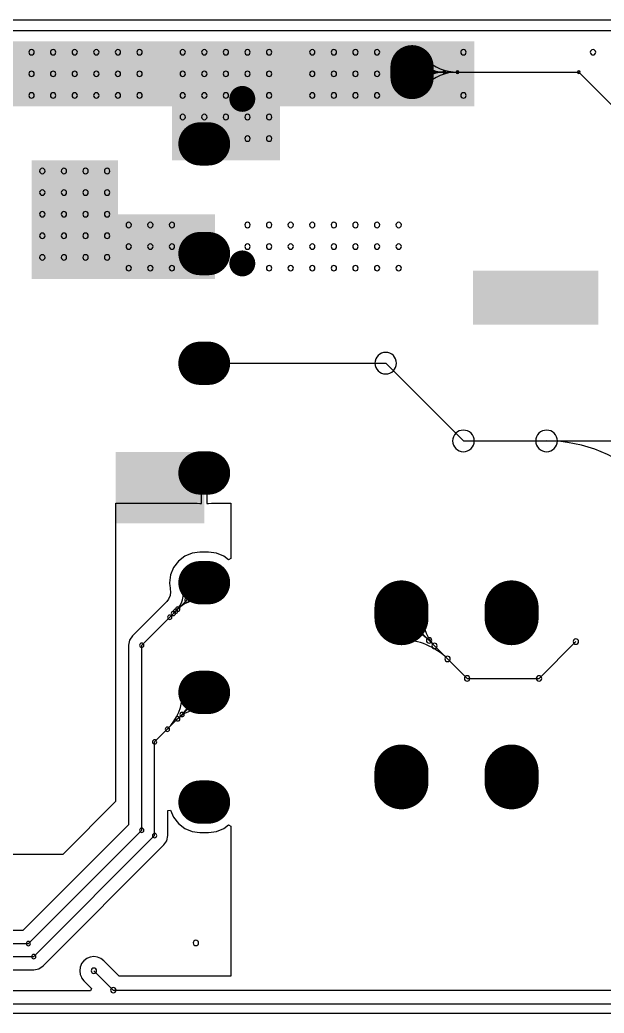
# Model space of a CAD drawing. Header units: inches. Extents: x 32166 to 66782, y 2386 to 7162.
# Drawn here: x 66723.33 to 66750.39, y 7116.24 to 7162.24 of the extents above; entities that cross this region are included whole.
import ezdxf

# ---------------------------------------------------------------- set-up
doc = ezdxf.new("R2010")
doc.units = ezdxf.units.IN
doc.header["$LTSCALE"] = 0.64311
doc.header["$MEASUREMENT"] = 0
for name, color, linetype in [('KEEPOUTLAYER', 6, 'CONTINUOUS'), ('MIDLAYER2', 76, 'CONTINUOUS'), ('MULTILAYER', 9, 'CONTINUOUS')]:
    doc.layers.add(name, color=color, linetype=linetype)

msp = doc.modelspace()

# ---------------------------------------------------------------- linework, layer by layer
at = {"layer": 'KEEPOUTLAYER'}
for p, q in [((66447.374, 7162.24), (66782.374, 7162.24)), ((66447.374, 7116.24), (66782.374, 7116.24))]:
    msp.add_line(p, q, dxfattribs=at)
at = {"layer": 'MIDLAYER2'}
for p, q in [((66716.154, 7161.74), (66772.024, 7161.74)), ((66742.224, 7159.82), (66749.212, 7159.82)), ((66749.212, 7159.82), (66756.662, 7152.37)), ((66731.871, 7146.34), (66740.274, 7146.34)), ((66740.274, 7146.34), (66743.874, 7142.74)), ((66743.874, 7142.74), (66752.742, 7142.74)), ((66731.744, 7139.842), (66731.744, 7141.255)), ((66731.744, 7141.255), (66731.998, 7141.255)), ((66731.998, 7141.255), (66731.998, 7139.842)), ((66727.784, 7126.05), (66727.784, 7139.86)), ((66727.784, 7139.86), (66731.539, 7139.86)), ((66731.539, 7139.86), (66731.671, 7139.842)), ((66731.671, 7139.842), (66731.744, 7139.842)), ((66731.998, 7139.842), (66732.071, 7139.842)), ((66732.071, 7139.842), (66732.203, 7139.86)), ((66732.203, 7139.86), (66733.094, 7139.86)), ((66733.094, 7139.86), (66733.094, 7139.86)), ((66733.094, 7139.86), (66733.094, 7139.86)), ((66733.094, 7139.86), (66733.104, 7139.856)), ((66733.104, 7139.856), (66733.104, 7137.29)), ((66730.965, 7137.397), (66730.673, 7137.173)), ((66731.306, 7137.539), (66730.965, 7137.397)), ((66731.671, 7137.587), (66731.306, 7137.539)), ((66732.071, 7137.587), (66731.671, 7137.587)), ((66732.437, 7137.539), (66732.071, 7137.587)), ((66732.777, 7137.397), (66732.437, 7137.539)), ((66732.99, 7137.234), (66732.777, 7137.397)), ((66730.673, 7137.173), (66730.448, 7136.881)), ((66733.104, 7137.29), (66732.99, 7137.234)), ((66730.307, 7136.54), (66730.259, 7136.175)), ((66730.448, 7136.881), (66730.307, 7136.54)), ((66730.259, 7136.175), (66730.279, 7136.02)), ((66730.279, 7136.02), (66730.277, 7136.008)), ((66730.277, 7136.008), (66730.289, 7135.947)), ((66730.445, 7134.749), (66731.871, 7136.175)), ((66730.287, 7135.574), (66730.221, 7135.415)), ((66730.309, 7135.745), (66730.287, 7135.574)), ((66730.289, 7135.947), (66730.298, 7135.882)), ((66730.298, 7135.882), (66730.291, 7135.881)), ((66730.291, 7135.881), (66730.309, 7135.745)), ((66730.013, 7135.181), (66729.839, 7135.007)), ((66730.138, 7135.306), (66730.013, 7135.181)), ((66730.221, 7135.415), (66730.138, 7135.306)), ((66729.839, 7135.007), (66728.541, 7133.71)), ((66730.271, 7134.575), (66730.445, 7134.749)), ((66741.004, 7134.78), (66744.044, 7131.74)), ((66728.974, 7133.277), (66730.271, 7134.575)), ((66728.541, 7133.71), (66728.409, 7133.511)), ((66728.409, 7133.511), (66728.362, 7133.277)), ((66728.362, 7133.277), (66728.362, 7124.962)), ((66728.974, 7124.708), (66728.974, 7133.277)), ((66747.374, 7131.74), (66749.081, 7133.447)), ((66744.044, 7131.74), (66747.374, 7131.74)), ((66729.574, 7128.797), (66731.871, 7131.095)), ((66729.574, 7124.46), (66729.574, 7128.797)), ((66725.334, 7123.6), (66727.784, 7126.05)), ((66730.186, 7125.617), (66730.31, 7125.642)), ((66730.186, 7124.46), (66730.186, 7125.617)), ((66730.31, 7125.642), (66730.448, 7125.309)), ((66728.362, 7124.962), (66723.472, 7120.072)), ((66730.448, 7125.309), (66730.673, 7125.016)), ((66730.673, 7125.016), (66730.965, 7124.792)), ((66732.777, 7124.792), (66732.99, 7124.955)), ((66732.99, 7124.955), (66733.104, 7124.899)), ((66723.725, 7119.46), (66728.974, 7124.708)), ((66730.965, 7124.792), (66731.306, 7124.651)), ((66731.306, 7124.651), (66731.671, 7124.602)), ((66731.671, 7124.602), (66732.071, 7124.602)), ((66732.071, 7124.602), (66732.437, 7124.651)), ((66732.437, 7124.651), (66732.777, 7124.792)), ((66733.104, 7124.899), (66733.104, 7117.959)), ((66723.974, 7118.86), (66729.574, 7124.46)), ((66724.406, 7118.427), (66730.006, 7124.027)), ((66730.006, 7124.027), (66730.139, 7124.226)), ((66730.139, 7124.226), (66730.186, 7124.46)), ((66707.634, 7123.6), (66725.334, 7123.6)), ((66723.472, 7120.072), (66721.347, 7120.072)), ((66716.762, 7119.46), (66723.725, 7119.46)), ((66714.233, 7118.86), (66723.974, 7118.86)), ((66726.193, 7118.532), (66726.154, 7118.439)), ((66726.297, 7118.667), (66726.193, 7118.532)), ((66726.433, 7118.772), (66726.297, 7118.667)), ((66726.545, 7118.818), (66726.433, 7118.772)), ((66726.591, 7118.837), (66726.545, 7118.818)), ((66726.761, 7118.859), (66726.591, 7118.837)), ((66726.93, 7118.837), (66726.761, 7118.859)), ((66727.009, 7118.804), (66726.93, 7118.837)), ((66727.088, 7118.772), (66727.009, 7118.804)), ((66727.224, 7118.667), (66727.088, 7118.772)), ((66727.933, 7117.959), (66727.224, 7118.667)), ((66714.233, 7118.248), (66723.974, 7118.248)), ((66723.974, 7118.248), (66724.208, 7118.295)), ((66724.208, 7118.295), (66724.406, 7118.427)), ((66726.127, 7118.374), (66726.105, 7118.204)), ((66726.105, 7118.204), (66726.127, 7118.034)), ((66726.154, 7118.439), (66726.127, 7118.374)), ((66726.761, 7118.204), (66727.661, 7117.303)), ((66726.127, 7118.034), (66726.169, 7117.934)), ((66726.169, 7117.934), (66726.193, 7117.876)), ((66726.193, 7117.876), (66726.297, 7117.74)), ((66726.297, 7117.74), (66726.655, 7117.382)), ((66733.104, 7117.959), (66727.933, 7117.959)), ((66726.607, 7117.265), (66700.984, 7117.265)), ((66726.655, 7117.382), (66726.607, 7117.265)), ((66727.661, 7117.303), (66762.977, 7117.303)), ((66637.069, 7116.678), (66766.104, 7116.678))]:
    msp.add_line(p, q, dxfattribs=at)
for points, const_width in [([(66741.494, 7160.07), (66741.494, 7159.57)], 2), ([(66742.224, 7159.67), (66742.224, 7159.97)], 0.5), ([(66731.671, 7156.495), (66732.071, 7156.495)], 2), ([(66731.671, 7151.415), (66732.071, 7151.415)], 2), ([(66731.671, 7146.335), (66732.071, 7146.335)], 2), ([(66731.671, 7141.255), (66732.071, 7141.255)], 2), ([(66731.671, 7136.175), (66732.071, 7136.175)], 2), ([(66741.004, 7134.53), (66741.004, 7135.03)], 2.5), ([(66746.104, 7134.53), (66746.104, 7135.03)], 2.5), ([(66731.671, 7131.095), (66732.071, 7131.095)], 2), ([(66741.004, 7126.93), (66741.004, 7127.43)], 2.5), ([(66746.104, 7126.93), (66746.104, 7127.43)], 2.5), ([(66731.671, 7126.015), (66732.071, 7126.015)], 2)]:
    msp.add_lwpolyline(points, dxfattribs=dict(at, const_width=const_width))
for points, const_width in [([(66740.994, 7160.07, 1), (66741.994, 7160.07, 1)], 1), ([(66740.994, 7159.57, 1), (66741.994, 7159.57, 1)], 1), ([(66742.099, 7159.97, 1), (66742.349, 7159.97, 1)], 0.25), ([(66742.099, 7159.67, 1), (66742.349, 7159.67, 1)], 0.25), ([(66733.634, 7158.88, 1), (66733.634, 7158.28, 1)], 0.6), ([(66731.671, 7156.995, 1), (66731.671, 7155.995, 1)], 1), ([(66732.071, 7156.995, 1), (66732.071, 7155.995, 1)], 1), ([(66731.671, 7151.915, 1), (66731.671, 7150.915, 1)], 1), ([(66732.071, 7151.915, 1), (66732.071, 7150.915, 1)], 1), ([(66733.634, 7151.26, 1), (66733.634, 7150.66, 1)], 0.6), ([(66731.671, 7146.835, 1), (66731.671, 7145.835, 1)], 1), ([(66732.071, 7146.835, 1), (66732.071, 7145.835, 1)], 1), ([(66731.671, 7141.755, 1), (66731.671, 7140.755, 1)], 1), ([(66732.071, 7141.755, 1), (66732.071, 7140.755, 1)], 1), ([(66731.671, 7136.675, 1), (66731.671, 7135.675, 1)], 1), ([(66732.071, 7136.675, 1), (66732.071, 7135.675, 1)], 1), ([(66741.004, 7135.655, 1), (66741.004, 7134.405, 1)], 1.25), ([(66746.104, 7135.655, 1), (66746.104, 7134.405, 1)], 1.25), ([(66741.004, 7135.155, 1), (66741.004, 7133.905, 1)], 1.25), ([(66746.104, 7135.155, 1), (66746.104, 7133.905, 1)], 1.25), ([(66731.671, 7131.595, 1), (66731.671, 7130.595, 1)], 1), ([(66732.071, 7131.595, 1), (66732.071, 7130.595, 1)], 1), ([(66741.004, 7128.055, 1), (66741.004, 7126.805, 1)], 1.25), ([(66746.104, 7128.055, 1), (66746.104, 7126.805, 1)], 1.25), ([(66741.004, 7127.555, 1), (66741.004, 7126.305, 1)], 1.25), ([(66746.104, 7127.555, 1), (66746.104, 7126.305, 1)], 1.25), ([(66731.671, 7126.515, 1), (66731.671, 7125.515, 1)], 1), ([(66732.071, 7126.515, 1), (66732.071, 7125.515, 1)], 1)]:
    msp.add_lwpolyline(points, format="xyb", close=True, dxfattribs=dict(at, const_width=const_width))
for centre, radius, start, end in [((66723.874, 7160.74), 0.125, 0, 180), ((66724.874, 7160.74), 0.125, 0, 180), ((66725.874, 7160.74), 0.125, 0, 180), ((66726.874, 7160.74), 0.125, 0, 180), ((66727.874, 7160.74), 0.125, 0, 180), ((66728.874, 7160.74), 0.125, 0, 180), ((66730.874, 7160.74), 0.125, 0, 180), ((66731.874, 7160.74), 0.125, 0, 180), ((66732.874, 7160.74), 0.125, 0, 180), ((66733.874, 7160.74), 0.125, 0, 180), ((66734.874, 7160.74), 0.125, 0, 180), ((66736.874, 7160.74), 0.125, 0, 180), ((66737.874, 7160.74), 0.125, 0, 180), ((66738.874, 7160.74), 0.125, 0, 180), ((66739.874, 7160.74), 0.125, 0, 180), ((66743.874, 7160.74), 0.125, 0, 180), ((66749.874, 7160.74), 0.125, 0, 180), ((66723.874, 7160.74), 0.125, 180, 0), ((66724.874, 7160.74), 0.125, 180, 0), ((66725.874, 7160.74), 0.125, 180, 0), ((66726.874, 7160.74), 0.125, 180, 0), ((66727.874, 7160.74), 0.125, 180, 0), ((66728.874, 7160.74), 0.125, 180, 0), ((66730.874, 7160.74), 0.125, 180, 0), ((66731.874, 7160.74), 0.125, 180, 0), ((66732.874, 7160.74), 0.125, 180, 0), ((66733.874, 7160.74), 0.125, 180, 0), ((66734.874, 7160.74), 0.125, 180, 0), ((66736.874, 7160.74), 0.125, 180, 0), ((66737.874, 7160.74), 0.125, 180, 0), ((66738.874, 7160.74), 0.125, 180, 0), ((66739.874, 7160.74), 0.125, 180, 0), ((66742.111, 7160.437), 0.0635, 0, 180), ((66742.111, 7160.437), 0.0635, 180, 0), ((66743.601, 7161.927), 2.108, 225, 270), ((66743.874, 7160.74), 0.125, 180, 0), ((66749.874, 7160.74), 0.125, 180, 0), ((66741.932, 7160.258), 0.0635, 0, 180), ((66741.932, 7160.258), 0.0635, 180, 0), ((66742.988, 7161.314), 1.494, 224.9999, 269.9999), ((66742.311, 7159.907), 0.0635, 0, 180), ((66742.311, 7159.907), 0.0635, 180, 0), ((66742.521, 7160.117), 0.297, 224.9996, 269.9996), ((66723.874, 7159.74), 0.125, 0, 180), ((66723.874, 7159.74), 0.125, 180, 0), ((66724.874, 7159.74), 0.125, 0, 180), ((66724.874, 7159.74), 0.125, 180, 0), ((66725.874, 7159.74), 0.125, 0, 180), ((66725.874, 7159.74), 0.125, 180, 0), ((66726.874, 7159.74), 0.125, 0, 180), ((66726.874, 7159.74), 0.125, 180, 0), ((66727.874, 7159.74), 0.125, 0, 180), ((66727.874, 7159.74), 0.125, 180, 0), ((66728.874, 7159.74), 0.125, 0, 180), ((66728.874, 7159.74), 0.125, 180, 0), ((66730.874, 7159.74), 0.125, 0, 180), ((66730.874, 7159.74), 0.125, 180, 0), ((66731.874, 7159.74), 0.125, 0, 180), ((66731.874, 7159.74), 0.125, 180, 0), ((66732.874, 7159.74), 0.125, 0, 180), ((66732.874, 7159.74), 0.125, 180, 0), ((66733.874, 7159.74), 0.125, 0, 180), ((66733.874, 7159.74), 0.125, 180, 0), ((66734.874, 7159.74), 0.125, 0, 180), ((66734.874, 7159.74), 0.125, 180, 0), ((66736.874, 7159.74), 0.125, 0, 180), ((66736.874, 7159.74), 0.125, 180, 0), ((66737.874, 7159.74), 0.125, 0, 180), ((66737.874, 7159.74), 0.125, 180, 0), ((66738.874, 7159.74), 0.125, 0, 180), ((66738.874, 7159.74), 0.125, 180, 0), ((66739.874, 7159.74), 0.125, 0, 180), ((66739.874, 7159.74), 0.125, 180, 0), ((66741.932, 7159.382), 0.0635, 0, 180), ((66742.988, 7158.325), 1.494, 90.0001, 135.0001), ((66743.601, 7157.712), 2.108, 90, 135), ((66742.224, 7159.82), 0.0635, 0, 180), ((66742.224, 7159.82), 0.0635, 180, 0), ((66742.311, 7159.733), 0.0635, 0, 180), ((66742.311, 7159.733), 0.0635, 180, 0), ((66742.521, 7159.523), 0.297, 90.0004, 135.0004), ((66742.521, 7159.82), 0.0635, 0, 180), ((66742.521, 7159.82), 0.0635, 0, 180), ((66742.521, 7159.82), 0.0635, 180, 0), ((66742.521, 7159.82), 0.0635, 180, 0), ((66742.988, 7159.82), 0.0635, 0, 180), ((66742.988, 7159.82), 0.0635, 0, 180), ((66742.988, 7159.82), 0.0635, 180, 0), ((66742.988, 7159.82), 0.0635, 180, 0), ((66743.601, 7159.82), 0.0635, 0, 180), ((66743.601, 7159.82), 0.0635, 0, 180), ((66743.601, 7159.82), 0.0635, 180, 0), ((66743.601, 7159.82), 0.0635, 180, 0), ((66749.212, 7159.82), 0.0635, 0, 180), ((66749.212, 7159.82), 0.0635, 0, 180), ((66749.212, 7159.82), 0.0635, 180, 0), ((66749.212, 7159.82), 0.0635, 180, 0), ((66741.932, 7159.382), 0.0635, 180, 0), ((66742.111, 7159.203), 0.0635, 0, 180), ((66742.111, 7159.203), 0.0635, 180, 0), ((66723.874, 7158.74), 0.125, 0, 180), ((66723.874, 7158.74), 0.125, 180, 0), ((66724.874, 7158.74), 0.125, 0, 180), ((66724.874, 7158.74), 0.125, 180, 0), ((66725.874, 7158.74), 0.125, 0, 180), ((66725.874, 7158.74), 0.125, 180, 0), ((66726.874, 7158.74), 0.125, 0, 180), ((66726.874, 7158.74), 0.125, 180, 0), ((66727.874, 7158.74), 0.125, 0, 180), ((66727.874, 7158.74), 0.125, 180, 0), ((66728.874, 7158.74), 0.125, 0, 180), ((66728.874, 7158.74), 0.125, 180, 0), ((66730.874, 7158.74), 0.125, 0, 180), ((66730.874, 7158.74), 0.125, 180, 0), ((66731.874, 7158.74), 0.125, 0, 180), ((66731.874, 7158.74), 0.125, 180, 0), ((66732.874, 7158.74), 0.125, 0, 180), ((66732.874, 7158.74), 0.125, 180, 0), ((66733.874, 7158.74), 0.125, 0, 180), ((66733.874, 7158.74), 0.125, 180, 0), ((66734.874, 7158.74), 0.125, 0, 180), ((66734.874, 7158.74), 0.125, 180, 0), ((66736.874, 7158.74), 0.125, 0, 180), ((66736.874, 7158.74), 0.125, 180, 0), ((66737.874, 7158.74), 0.125, 0, 180), ((66737.874, 7158.74), 0.125, 180, 0), ((66738.874, 7158.74), 0.125, 0, 180), ((66738.874, 7158.74), 0.125, 180, 0), ((66739.874, 7158.74), 0.125, 0, 180), ((66739.874, 7158.74), 0.125, 180, 0), ((66743.874, 7158.74), 0.125, 0, 180), ((66743.874, 7158.74), 0.125, 180, 0), ((66730.874, 7157.74), 0.125, 0, 180), ((66730.874, 7157.74), 0.125, 180, 0), ((66731.874, 7157.74), 0.125, 0, 180), ((66731.874, 7157.74), 0.125, 180, 0), ((66732.874, 7157.74), 0.125, 0, 180), ((66732.874, 7157.74), 0.125, 180, 0), ((66733.874, 7157.74), 0.125, 0, 180), ((66733.874, 7157.74), 0.125, 180, 0), ((66734.874, 7157.74), 0.125, 0, 180), ((66734.874, 7157.74), 0.125, 180, 0), ((66730.874, 7156.74), 0.125, 0, 180), ((66730.874, 7156.74), 0.125, 180, 0), ((66731.874, 7156.74), 0.125, 0, 180), ((66731.874, 7156.74), 0.125, 180, 0), ((66732.874, 7156.74), 0.125, 0, 180), ((66732.874, 7156.74), 0.125, 180, 0), ((66733.874, 7156.74), 0.125, 0, 180), ((66733.874, 7156.74), 0.125, 180, 0), ((66734.874, 7156.74), 0.125, 0, 180), ((66734.874, 7156.74), 0.125, 180, 0), ((66724.374, 7155.24), 0.125, 0, 180), ((66725.374, 7155.24), 0.125, 0, 180), ((66726.374, 7155.24), 0.125, 0, 180), ((66727.374, 7155.24), 0.125, 0, 180), ((66724.374, 7155.24), 0.125, 180, 0), ((66725.374, 7155.24), 0.125, 180, 0), ((66726.374, 7155.24), 0.125, 180, 0), ((66727.374, 7155.24), 0.125, 180, 0), ((66724.374, 7154.24), 0.125, 0, 180), ((66724.374, 7154.24), 0.125, 180, 0), ((66725.374, 7154.24), 0.125, 0, 180), ((66725.374, 7154.24), 0.125, 180, 0), ((66726.374, 7154.24), 0.125, 0, 180), ((66726.374, 7154.24), 0.125, 180, 0), ((66727.374, 7154.24), 0.125, 0, 180), ((66727.374, 7154.24), 0.125, 180, 0), ((66724.374, 7153.24), 0.125, 0, 180), ((66724.374, 7153.24), 0.125, 180, 0), ((66725.374, 7153.24), 0.125, 0, 180), ((66725.374, 7153.24), 0.125, 180, 0), ((66726.374, 7153.24), 0.125, 0, 180), ((66726.374, 7153.24), 0.125, 180, 0), ((66727.374, 7153.24), 0.125, 0, 180), ((66727.374, 7153.24), 0.125, 180, 0), ((66728.374, 7152.74), 0.125, 0, 180), ((66728.374, 7152.74), 0.125, 180, 0), ((66729.374, 7152.74), 0.125, 0, 180), ((66729.374, 7152.74), 0.125, 180, 0), ((66730.374, 7152.74), 0.125, 0, 180), ((66730.374, 7152.74), 0.125, 180, 0), ((66733.874, 7152.74), 0.125, 0, 180), ((66733.874, 7152.74), 0.125, 180, 0), ((66734.874, 7152.74), 0.125, 0, 180), ((66734.874, 7152.74), 0.125, 180, 0), ((66735.874, 7152.74), 0.125, 0, 180), ((66735.874, 7152.74), 0.125, 180, 0), ((66736.874, 7152.74), 0.125, 0, 180), ((66736.874, 7152.74), 0.125, 180, 0), ((66737.874, 7152.74), 0.125, 0, 180), ((66737.874, 7152.74), 0.125, 180, 0), ((66738.874, 7152.74), 0.125, 0, 180), ((66738.874, 7152.74), 0.125, 180, 0), ((66739.874, 7152.74), 0.125, 0, 180), ((66739.874, 7152.74), 0.125, 180, 0), ((66740.874, 7152.74), 0.125, 0, 180), ((66740.874, 7152.74), 0.125, 180, 0), ((66724.374, 7152.24), 0.125, 0, 180), ((66724.374, 7152.24), 0.125, 180, 0), ((66725.374, 7152.24), 0.125, 0, 180), ((66725.374, 7152.24), 0.125, 180, 0), ((66726.374, 7152.24), 0.125, 0, 180), ((66726.374, 7152.24), 0.125, 180, 0), ((66727.374, 7152.24), 0.125, 0, 180), ((66727.374, 7152.24), 0.125, 180, 0), ((66728.374, 7151.74), 0.125, 0, 180), ((66728.374, 7151.74), 0.125, 180, 0), ((66729.374, 7151.74), 0.125, 0, 180), ((66729.374, 7151.74), 0.125, 180, 0), ((66730.374, 7151.74), 0.125, 0, 180), ((66730.374, 7151.74), 0.125, 180, 0), ((66733.874, 7151.74), 0.125, 0, 180), ((66733.874, 7151.74), 0.125, 180, 0), ((66734.874, 7151.74), 0.125, 0, 180), ((66734.874, 7151.74), 0.125, 180, 0), ((66735.874, 7151.74), 0.125, 0, 180), ((66735.874, 7151.74), 0.125, 180, 0), ((66736.874, 7151.74), 0.125, 0, 180), ((66736.874, 7151.74), 0.125, 180, 0), ((66737.874, 7151.74), 0.125, 0, 180), ((66737.874, 7151.74), 0.125, 180, 0), ((66738.874, 7151.74), 0.125, 0, 180), ((66738.874, 7151.74), 0.125, 180, 0), ((66739.874, 7151.74), 0.125, 0, 180), ((66739.874, 7151.74), 0.125, 180, 0), ((66740.874, 7151.74), 0.125, 0, 180), ((66740.874, 7151.74), 0.125, 180, 0), ((66724.374, 7151.24), 0.125, 0, 180), ((66724.374, 7151.24), 0.125, 180, 0), ((66725.374, 7151.24), 0.125, 0, 180), ((66725.374, 7151.24), 0.125, 180, 0), ((66726.374, 7151.24), 0.125, 0, 180), ((66726.374, 7151.24), 0.125, 180, 0), ((66727.374, 7151.24), 0.125, 0, 180), ((66727.374, 7151.24), 0.125, 180, 0), ((66728.374, 7150.74), 0.125, 0, 180), ((66728.374, 7150.74), 0.125, 180, 0), ((66729.374, 7150.74), 0.125, 0, 180), ((66729.374, 7150.74), 0.125, 180, 0), ((66730.374, 7150.74), 0.125, 0, 180), ((66730.374, 7150.74), 0.125, 180, 0), ((66731.374, 7150.74), 0.125, 0, 180), ((66731.374, 7150.74), 0.125, 180, 0), ((66733.874, 7150.74), 0.125, 0, 180), ((66733.874, 7150.74), 0.125, 180, 0), ((66734.874, 7150.74), 0.125, 0, 180), ((66734.874, 7150.74), 0.125, 180, 0), ((66735.874, 7150.74), 0.125, 0, 180), ((66735.874, 7150.74), 0.125, 180, 0), ((66736.874, 7150.74), 0.125, 0, 180), ((66736.874, 7150.74), 0.125, 180, 0), ((66737.874, 7150.74), 0.125, 0, 180), ((66737.874, 7150.74), 0.125, 180, 0), ((66738.874, 7150.74), 0.125, 0, 180), ((66738.874, 7150.74), 0.125, 180, 0), ((66739.874, 7150.74), 0.125, 0, 180), ((66739.874, 7150.74), 0.125, 180, 0), ((66740.874, 7150.74), 0.125, 0, 180), ((66740.874, 7150.74), 0.125, 180, 0), ((66731.871, 7146.34), 0.5, 0, 180), ((66740.274, 7146.34), 0.5, 0, 180), ((66740.274, 7146.34), 0.5, 0, 180), ((66731.871, 7146.34), 0.5, 180, 0), ((66740.274, 7146.34), 0.5, 180, 0), ((66740.274, 7146.34), 0.5, 180, 0), ((66743.874, 7142.74), 0.5, 0, 180), ((66743.874, 7142.74), 0.5, 0, 180), ((66747.723, 7142.74), 0.5, 0, 180), ((66743.874, 7142.74), 0.5, 180, 0), ((66743.874, 7142.74), 0.5, 180, 0), ((66747.723, 7142.74), 0.5, 180, 0), ((66747.723, 7136.13), 6.61, 45, 90), ((66729.649, 7135.745), 1.267, 315, 12.006), ((66730.889, 7136.008), 0.1, 0, 180), ((66730.889, 7136.008), 0.1, 180, 0), ((66730.508, 7135.927), 0.789, 315.0001, 12.0061), ((66731.28, 7136.091), 0.1, 0, 180), ((66731.28, 7136.091), 0.1, 180, 0), ((66731.871, 7136.175), 0.1, 0, 180), ((66731.871, 7136.175), 0.1, 180, 0), ((66731.671, 7133.926), 1.449, 89.9999, 134.9999), ((66731.066, 7135.37), 0.1, 0, 180), ((66731.066, 7135.37), 0.1, 180, 0), ((66731.671, 7135.375), 0.1, 0, 180), ((66731.671, 7135.375), 0.1, 180, 0), ((66730.271, 7134.575), 0.1, 0, 180), ((66730.271, 7134.575), 0.1, 0, 180), ((66730.445, 7134.749), 0.1, 0, 180), ((66730.445, 7134.749), 0.1, 0, 180), ((66730.445, 7134.749), 0.1, 180, 0), ((66730.445, 7134.749), 0.1, 180, 0), ((66730.545, 7134.849), 0.1, 0, 180), ((66730.545, 7134.849), 0.1, 180, 0), ((66730.647, 7134.95), 0.1, 0, 180), ((66730.647, 7134.95), 0.1, 180, 0), ((66741.004, 7134.78), 0.125, 0, 180), ((66741.004, 7134.78), 0.125, 180, 0), ((66742.004, 7134.53), 0.125, 0, 180), ((66730.271, 7134.575), 0.1, 180, 0), ((66730.271, 7134.575), 0.1, 180, 0), ((66741.004, 7134.03), 0.125, 0, 180), ((66742.004, 7134.53), 0.125, 180, 0), ((66743.815, 7134.53), 1.811, 180.0001, 225.0001), ((66741.004, 7134.03), 0.125, 180, 0), ((66741.004, 7132.219), 1.811, 44.9999, 89.9999), ((66728.974, 7133.277), 0.1, 0, 180), ((66728.974, 7133.277), 0.1, 0, 180), ((66728.974, 7133.277), 0.1, 180, 0), ((66728.974, 7133.277), 0.1, 180, 0), ((66741.004, 7133.53), 0.125, 0, 180), ((66741.004, 7133.53), 0.125, 180, 0), ((66741.004, 7130.512), 3.018, 45, 90), ((66742.284, 7133.499), 0.125, 0, 180), ((66742.284, 7133.499), 0.125, 180, 0), ((66742.534, 7133.249), 0.125, 0, 180), ((66742.534, 7133.249), 0.125, 180, 0), ((66749.081, 7133.447), 0.125, 0, 180), ((66749.081, 7133.447), 0.125, 0, 180), ((66749.081, 7133.447), 0.125, 180, 0), ((66749.081, 7133.447), 0.125, 180, 0), ((66743.138, 7132.646), 0.125, 0, 180), ((66743.138, 7132.646), 0.125, 180, 0), ((66744.044, 7131.74), 0.125, 0, 180), ((66744.044, 7131.74), 0.125, 0, 180), ((66747.374, 7131.74), 0.125, 0, 180), ((66747.374, 7131.74), 0.125, 0, 180), ((66744.044, 7131.74), 0.125, 180, 0), ((66744.044, 7131.74), 0.125, 180, 0), ((66747.374, 7131.74), 0.125, 180, 0), ((66747.374, 7131.74), 0.125, 180, 0), ((66728.457, 7131.095), 2.414, 315, 360), ((66730.871, 7131.095), 0.1, 0, 180), ((66730.871, 7131.095), 0.1, 180, 0), ((66729.823, 7131.095), 1.449, 315.0001, 0.0001), ((66731.271, 7131.095), 0.1, 0, 180), ((66731.271, 7131.095), 0.1, 180, 0), ((66731.871, 7131.095), 0.1, 0, 180), ((66731.871, 7131.095), 0.1, 180, 0), ((66731.671, 7128.846), 1.449, 89.9999, 134.9999), ((66730.847, 7130.07), 0.1, 0, 180), ((66730.847, 7130.07), 0.1, 180, 0), ((66731.671, 7130.295), 0.1, 0, 180), ((66731.671, 7130.295), 0.1, 180, 0), ((66730.647, 7129.87), 0.1, 0, 180), ((66730.647, 7129.87), 0.1, 180, 0), ((66730.164, 7129.387), 0.1, 0, 180), ((66730.164, 7129.387), 0.1, 180, 0), ((66729.574, 7128.797), 0.1, 0, 180), ((66729.574, 7128.797), 0.1, 0, 180), ((66729.574, 7128.797), 0.1, 180, 0), ((66729.574, 7128.797), 0.1, 180, 0), ((66728.974, 7124.708), 0.1, 0, 180), ((66728.974, 7124.708), 0.1, 0, 180), ((66728.974, 7124.708), 0.1, 180, 0), ((66728.974, 7124.708), 0.1, 180, 0), ((66729.574, 7124.46), 0.1, 0, 180), ((66729.574, 7124.46), 0.1, 0, 180), ((66729.574, 7124.46), 0.1, 180, 0), ((66729.574, 7124.46), 0.1, 180, 0), ((66723.725, 7119.46), 0.1, 0, 180), ((66723.725, 7119.46), 0.1, 0, 180), ((66723.725, 7119.46), 0.1, 180, 0), ((66723.725, 7119.46), 0.1, 180, 0), ((66731.484, 7119.49), 0.125, 0, 180), ((66731.484, 7119.49), 0.125, 180, 0), ((66723.974, 7118.86), 0.1, 0, 180), ((66723.974, 7118.86), 0.1, 0, 180), ((66723.974, 7118.86), 0.1, 180, 0), ((66723.974, 7118.86), 0.1, 180, 0), ((66726.761, 7118.204), 0.125, 0, 180), ((66726.761, 7118.204), 0.125, 0, 180), ((66726.761, 7118.204), 0.125, 180, 0), ((66726.761, 7118.204), 0.125, 180, 0), ((66727.661, 7117.303), 0.125, 0, 180), ((66727.661, 7117.303), 0.125, 0, 180), ((66727.661, 7117.303), 0.125, 180, 0), ((66727.661, 7117.303), 0.125, 180, 0)]:
    msp.add_arc(centre, radius, start, end, dxfattribs=at)
for points in [[(66717.144, 7158.24), (66744.374, 7158.24), (66717.144, 7161.24), (66744.374, 7161.24)], [(66730.374, 7155.74), (66735.374, 7155.74), (66730.374, 7161.24), (66735.374, 7161.24)], [(66723.874, 7150.24), (66727.874, 7150.24), (66723.874, 7155.74), (66727.874, 7155.74)], [(66723.874, 7150.24), (66732.374, 7150.24), (66723.874, 7153.24), (66732.374, 7153.24)], [(66750.124, 7150.631), (66744.324, 7150.631), (66750.124, 7148.131), (66744.324, 7148.131)], [(66727.764, 7138.93), (66731.874, 7138.93), (66727.764, 7142.23), (66731.874, 7142.23)]]:
    msp.add_solid(points, dxfattribs=at)
at = {"layer": 'MULTILAYER'}
for points, const_width in [([(66741.494, 7160.07), (66741.494, 7159.57)], 2), ([(66742.224, 7159.67), (66742.224, 7159.97)], 0.5), ([(66731.671, 7156.495), (66732.071, 7156.495)], 2), ([(66731.671, 7151.415), (66732.071, 7151.415)], 2), ([(66731.671, 7146.335), (66732.071, 7146.335)], 2), ([(66731.671, 7141.255), (66732.071, 7141.255)], 2), ([(66731.671, 7136.175), (66732.071, 7136.175)], 2), ([(66741.004, 7134.53), (66741.004, 7135.03)], 2.5), ([(66746.104, 7134.53), (66746.104, 7135.03)], 2.5), ([(66731.671, 7131.095), (66732.071, 7131.095)], 2), ([(66741.004, 7126.93), (66741.004, 7127.43)], 2.5), ([(66746.104, 7126.93), (66746.104, 7127.43)], 2.5), ([(66731.671, 7126.015), (66732.071, 7126.015)], 2)]:
    msp.add_lwpolyline(points, dxfattribs=dict(at, const_width=const_width))
for points, const_width in [([(66740.994, 7160.07, 1), (66741.994, 7160.07, 1)], 1), ([(66740.994, 7159.57, 1), (66741.994, 7159.57, 1)], 1), ([(66742.099, 7159.97, 1), (66742.349, 7159.97, 1)], 0.25), ([(66742.099, 7159.67, 1), (66742.349, 7159.67, 1)], 0.25), ([(66733.634, 7158.88, 1), (66733.634, 7158.28, 1)], 0.6), ([(66731.671, 7156.995, 1), (66731.671, 7155.995, 1)], 1), ([(66732.071, 7156.995, 1), (66732.071, 7155.995, 1)], 1), ([(66731.671, 7151.915, 1), (66731.671, 7150.915, 1)], 1), ([(66732.071, 7151.915, 1), (66732.071, 7150.915, 1)], 1), ([(66733.634, 7151.26, 1), (66733.634, 7150.66, 1)], 0.6), ([(66731.671, 7146.835, 1), (66731.671, 7145.835, 1)], 1), ([(66732.071, 7146.835, 1), (66732.071, 7145.835, 1)], 1), ([(66731.671, 7141.755, 1), (66731.671, 7140.755, 1)], 1), ([(66732.071, 7141.755, 1), (66732.071, 7140.755, 1)], 1), ([(66731.671, 7136.675, 1), (66731.671, 7135.675, 1)], 1), ([(66732.071, 7136.675, 1), (66732.071, 7135.675, 1)], 1), ([(66741.004, 7135.655, 1), (66741.004, 7134.405, 1)], 1.25), ([(66746.104, 7135.655, 1), (66746.104, 7134.405, 1)], 1.25), ([(66741.004, 7135.155, 1), (66741.004, 7133.905, 1)], 1.25), ([(66746.104, 7135.155, 1), (66746.104, 7133.905, 1)], 1.25), ([(66731.671, 7131.595, 1), (66731.671, 7130.595, 1)], 1), ([(66732.071, 7131.595, 1), (66732.071, 7130.595, 1)], 1), ([(66741.004, 7128.055, 1), (66741.004, 7126.805, 1)], 1.25), ([(66746.104, 7128.055, 1), (66746.104, 7126.805, 1)], 1.25), ([(66741.004, 7127.555, 1), (66741.004, 7126.305, 1)], 1.25), ([(66746.104, 7127.555, 1), (66746.104, 7126.305, 1)], 1.25), ([(66731.671, 7126.515, 1), (66731.671, 7125.515, 1)], 1), ([(66732.071, 7126.515, 1), (66732.071, 7125.515, 1)], 1)]:
    msp.add_lwpolyline(points, format="xyb", close=True, dxfattribs=dict(at, const_width=const_width))
for centre, start, end in [((66723.874, 7160.74), 0, 180), ((66724.874, 7160.74), 0, 180), ((66725.874, 7160.74), 0, 180), ((66726.874, 7160.74), 0, 180), ((66727.874, 7160.74), 0, 180), ((66728.874, 7160.74), 0, 180), ((66730.874, 7160.74), 0, 180), ((66731.874, 7160.74), 0, 180), ((66732.874, 7160.74), 0, 180), ((66733.874, 7160.74), 0, 180), ((66734.874, 7160.74), 0, 180), ((66736.874, 7160.74), 0, 180), ((66737.874, 7160.74), 0, 180), ((66738.874, 7160.74), 0, 180), ((66739.874, 7160.74), 0, 180), ((66743.874, 7160.74), 0, 180), ((66749.874, 7160.74), 0, 180), ((66723.874, 7160.74), 180, 0), ((66724.874, 7160.74), 180, 0), ((66725.874, 7160.74), 180, 0), ((66726.874, 7160.74), 180, 0), ((66727.874, 7160.74), 180, 0), ((66728.874, 7160.74), 180, 0), ((66730.874, 7160.74), 180, 0), ((66731.874, 7160.74), 180, 0), ((66732.874, 7160.74), 180, 0), ((66733.874, 7160.74), 180, 0), ((66734.874, 7160.74), 180, 0), ((66736.874, 7160.74), 180, 0), ((66737.874, 7160.74), 180, 0), ((66738.874, 7160.74), 180, 0), ((66739.874, 7160.74), 180, 0), ((66743.874, 7160.74), 180, 0), ((66749.874, 7160.74), 180, 0), ((66723.874, 7159.74), 0, 180), ((66723.874, 7159.74), 180, 0), ((66724.874, 7159.74), 0, 180), ((66724.874, 7159.74), 180, 0), ((66725.874, 7159.74), 0, 180), ((66725.874, 7159.74), 180, 0), ((66726.874, 7159.74), 0, 180), ((66726.874, 7159.74), 180, 0), ((66727.874, 7159.74), 0, 180), ((66727.874, 7159.74), 180, 0), ((66728.874, 7159.74), 0, 180), ((66728.874, 7159.74), 180, 0), ((66730.874, 7159.74), 0, 180), ((66730.874, 7159.74), 180, 0), ((66731.874, 7159.74), 0, 180), ((66731.874, 7159.74), 180, 0), ((66732.874, 7159.74), 0, 180), ((66732.874, 7159.74), 180, 0), ((66733.874, 7159.74), 0, 180), ((66733.874, 7159.74), 180, 0), ((66734.874, 7159.74), 0, 180), ((66734.874, 7159.74), 180, 0), ((66736.874, 7159.74), 0, 180), ((66736.874, 7159.74), 180, 0), ((66737.874, 7159.74), 0, 180), ((66737.874, 7159.74), 180, 0), ((66738.874, 7159.74), 0, 180), ((66738.874, 7159.74), 180, 0), ((66739.874, 7159.74), 0, 180), ((66739.874, 7159.74), 180, 0), ((66723.874, 7158.74), 0, 180), ((66723.874, 7158.74), 180, 0), ((66724.874, 7158.74), 0, 180), ((66724.874, 7158.74), 180, 0), ((66725.874, 7158.74), 0, 180), ((66725.874, 7158.74), 180, 0), ((66726.874, 7158.74), 0, 180), ((66726.874, 7158.74), 180, 0), ((66727.874, 7158.74), 0, 180), ((66727.874, 7158.74), 180, 0), ((66728.874, 7158.74), 0, 180), ((66728.874, 7158.74), 180, 0), ((66730.874, 7158.74), 0, 180), ((66730.874, 7158.74), 180, 0), ((66731.874, 7158.74), 0, 180), ((66731.874, 7158.74), 180, 0), ((66732.874, 7158.74), 0, 180), ((66732.874, 7158.74), 180, 0), ((66733.874, 7158.74), 0, 180), ((66733.874, 7158.74), 180, 0), ((66734.874, 7158.74), 0, 180), ((66734.874, 7158.74), 180, 0), ((66736.874, 7158.74), 0, 180), ((66736.874, 7158.74), 180, 0), ((66737.874, 7158.74), 0, 180), ((66737.874, 7158.74), 180, 0), ((66738.874, 7158.74), 0, 180), ((66738.874, 7158.74), 180, 0), ((66739.874, 7158.74), 0, 180), ((66739.874, 7158.74), 180, 0), ((66743.874, 7158.74), 0, 180), ((66743.874, 7158.74), 180, 0), ((66730.874, 7157.74), 0, 180), ((66730.874, 7157.74), 180, 0), ((66731.874, 7157.74), 0, 180), ((66731.874, 7157.74), 180, 0), ((66732.874, 7157.74), 0, 180), ((66732.874, 7157.74), 180, 0), ((66733.874, 7157.74), 0, 180), ((66733.874, 7157.74), 180, 0), ((66734.874, 7157.74), 0, 180), ((66734.874, 7157.74), 180, 0), ((66730.874, 7156.74), 0, 180), ((66730.874, 7156.74), 180, 0), ((66731.874, 7156.74), 0, 180), ((66731.874, 7156.74), 180, 0), ((66732.874, 7156.74), 0, 180), ((66732.874, 7156.74), 180, 0), ((66733.874, 7156.74), 0, 180), ((66733.874, 7156.74), 180, 0), ((66734.874, 7156.74), 0, 180), ((66734.874, 7156.74), 180, 0), ((66724.374, 7155.24), 0, 180), ((66725.374, 7155.24), 0, 180), ((66726.374, 7155.24), 0, 180), ((66727.374, 7155.24), 0, 180), ((66724.374, 7155.24), 180, 0), ((66725.374, 7155.24), 180, 0), ((66726.374, 7155.24), 180, 0), ((66727.374, 7155.24), 180, 0), ((66724.374, 7154.24), 0, 180), ((66724.374, 7154.24), 180, 0), ((66725.374, 7154.24), 0, 180), ((66725.374, 7154.24), 180, 0), ((66726.374, 7154.24), 0, 180), ((66726.374, 7154.24), 180, 0), ((66727.374, 7154.24), 0, 180), ((66727.374, 7154.24), 180, 0), ((66724.374, 7153.24), 0, 180), ((66724.374, 7153.24), 180, 0), ((66725.374, 7153.24), 0, 180), ((66725.374, 7153.24), 180, 0), ((66726.374, 7153.24), 0, 180), ((66726.374, 7153.24), 180, 0), ((66727.374, 7153.24), 0, 180), ((66727.374, 7153.24), 180, 0), ((66728.374, 7152.74), 0, 180), ((66728.374, 7152.74), 180, 0), ((66729.374, 7152.74), 0, 180), ((66729.374, 7152.74), 180, 0), ((66730.374, 7152.74), 0, 180), ((66730.374, 7152.74), 180, 0), ((66733.874, 7152.74), 0, 180), ((66733.874, 7152.74), 180, 0), ((66734.874, 7152.74), 0, 180), ((66734.874, 7152.74), 180, 0), ((66735.874, 7152.74), 0, 180), ((66735.874, 7152.74), 180, 0), ((66736.874, 7152.74), 0, 180), ((66736.874, 7152.74), 180, 0), ((66737.874, 7152.74), 0, 180), ((66737.874, 7152.74), 180, 0), ((66738.874, 7152.74), 0, 180), ((66738.874, 7152.74), 180, 0), ((66739.874, 7152.74), 0, 180), ((66739.874, 7152.74), 180, 0), ((66740.874, 7152.74), 0, 180), ((66740.874, 7152.74), 180, 0), ((66724.374, 7152.24), 0, 180), ((66724.374, 7152.24), 180, 0), ((66725.374, 7152.24), 0, 180), ((66725.374, 7152.24), 180, 0), ((66726.374, 7152.24), 0, 180), ((66726.374, 7152.24), 180, 0), ((66727.374, 7152.24), 0, 180), ((66727.374, 7152.24), 180, 0), ((66728.374, 7151.74), 0, 180), ((66728.374, 7151.74), 180, 0), ((66729.374, 7151.74), 0, 180), ((66729.374, 7151.74), 180, 0), ((66730.374, 7151.74), 0, 180), ((66730.374, 7151.74), 180, 0), ((66733.874, 7151.74), 0, 180), ((66733.874, 7151.74), 180, 0), ((66734.874, 7151.74), 0, 180), ((66734.874, 7151.74), 180, 0), ((66735.874, 7151.74), 0, 180), ((66735.874, 7151.74), 180, 0), ((66736.874, 7151.74), 0, 180), ((66736.874, 7151.74), 180, 0), ((66737.874, 7151.74), 0, 180), ((66737.874, 7151.74), 180, 0), ((66738.874, 7151.74), 0, 180), ((66738.874, 7151.74), 180, 0), ((66739.874, 7151.74), 0, 180), ((66739.874, 7151.74), 180, 0), ((66740.874, 7151.74), 0, 180), ((66740.874, 7151.74), 180, 0), ((66724.374, 7151.24), 0, 180), ((66724.374, 7151.24), 180, 0), ((66725.374, 7151.24), 0, 180), ((66725.374, 7151.24), 180, 0), ((66726.374, 7151.24), 0, 180), ((66726.374, 7151.24), 180, 0), ((66727.374, 7151.24), 0, 180), ((66727.374, 7151.24), 180, 0), ((66728.374, 7150.74), 0, 180), ((66728.374, 7150.74), 180, 0), ((66729.374, 7150.74), 0, 180), ((66729.374, 7150.74), 180, 0), ((66730.374, 7150.74), 0, 180), ((66730.374, 7150.74), 180, 0), ((66731.374, 7150.74), 0, 180), ((66731.374, 7150.74), 180, 0), ((66733.874, 7150.74), 0, 180), ((66733.874, 7150.74), 180, 0), ((66734.874, 7150.74), 0, 180), ((66734.874, 7150.74), 180, 0), ((66735.874, 7150.74), 0, 180), ((66735.874, 7150.74), 180, 0), ((66736.874, 7150.74), 0, 180), ((66736.874, 7150.74), 180, 0), ((66737.874, 7150.74), 0, 180), ((66737.874, 7150.74), 180, 0), ((66738.874, 7150.74), 0, 180), ((66738.874, 7150.74), 180, 0), ((66739.874, 7150.74), 0, 180), ((66739.874, 7150.74), 180, 0), ((66740.874, 7150.74), 0, 180), ((66740.874, 7150.74), 180, 0), ((66749.081, 7133.447), 0, 180), ((66749.081, 7133.447), 180, 0), ((66731.484, 7119.49), 0, 180), ((66731.484, 7119.49), 180, 0), ((66726.761, 7118.204), 0, 180), ((66726.761, 7118.204), 180, 0)]:
    msp.add_arc(centre, 0.125, start, end, dxfattribs=at)
msp.add_solid([(66750.124, 7150.631), (66744.324, 7150.631), (66750.124, 7148.131), (66744.324, 7148.131)], dxfattribs=at)

doc.saveas('drawing.dxf')
